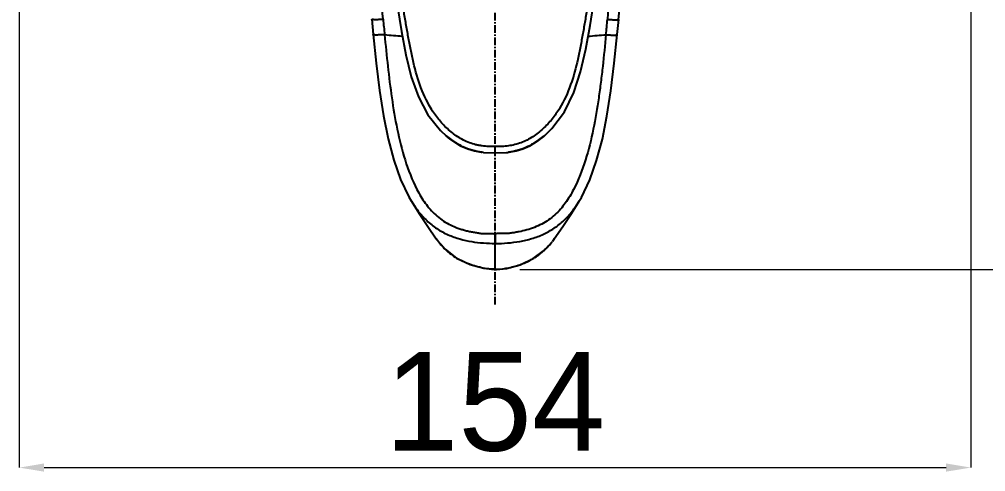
# Model space of a CAD drawing. Header units: millimetres. Extents: x 1091 to 2122, y 843 to 1569.
# Drawn here: x 1660 to 1816.4, y 1005.7 to 1078.9 of the extents above; entities that cross this region are included whole.
import ezdxf

# ---------------------------------------------------------------- set-up
doc = ezdxf.new("R2010")
doc.units = ezdxf.units.MM
doc.linetypes.add('CENTER', pattern=[2, 1.25, -0.25, 0.25, -0.25])
doc.layers.add('标注', color=1, linetype='Continuous')
doc.styles.add('Daelim Dimension', font='')
doc.styles.get('Daelim Dimension').set_extended_font_data('나눔고딕')
doc.dimstyles.new('DEFAULT', dxfattribs={"dimscale": 2, "dimtxt": 2, "dimasz": 2, "dimexe": 0, "dimexo": 2, "dimgap": 1, "dimtad": 1, "dimdec": 1, "dimzin": 9, "dimdsep": 46, "dimtxsty": 'Daelim Dimension', "dimcen": 0.5, "dimclrd": 252, "dimclre": 252, "dimclrt": 3, "dimadec": 1, "dimazin": 0, "dimtfac": 1, "dimtdec": 1, "dimtix": 1, "dimtmove": 0, "dimatfit": 3, "dimfxl": 1, "dimtolj": 1, "dimtzin": 1, "dimlwd": 9, "dimlwe": 9, "dimarcsym": 0})

# ---------------------------------------------------------------- blocks, each defined once
blk = doc.blocks.new('*D2')
at = {"layer": 'Defpoints', "color": 0, "transparency": 16777216}
for p in [(1660.03, 1171.58), (1814.02, 1171.57), (1814.02, 1006.33)]:
    blk.add_point(p, dxfattribs=at)
at = {"layer": '标注', "color": 5, "lineweight": 9, "transparency": 16777216}
for p, q in [((1660.03, 1167.58), (1660.03, 1006.33)), ((1814.02, 1167.57), (1814.02, 1006.33)), ((1664.03, 1006.33), (1810.02, 1006.33))]:
    blk.add_line(p, q, dxfattribs=at)
at = {"layer": '标注', "color": 5, "transparency": 16777216}
for points in [[(1664.03, 1007), (1664.03, 1005.67), (1660.03, 1006.33)], [(1810.02, 1007), (1810.02, 1005.67), (1814.02, 1006.33)]]:
    blk.add_solid(points, dxfattribs=at)
at = {"layer": '标注', "color": 7, "transparency": 16777216, "insert": (1737.03, 1016.95), "char_height": 16, "attachment_point": 5, "style": 'Daelim Dimension'}
blk.add_mtext('\\A1;154', dxfattribs=at)
blk = doc.blocks.new('*D3')
at = {"layer": 'Defpoints', "color": 0, "transparency": 16777216}
for p in [(1812.3, 1173.54), (1900.14, 1173.54), (1737.06, 1038.42)]:
    blk.add_point(p, dxfattribs=at)
at = {"layer": '标注', "color": 5, "lineweight": 9, "transparency": 16777216}
for p, q in [((1816.3, 1173.54), (1900.14, 1173.54)), ((1900.14, 1042.42), (1900.14, 1169.54)), ((1741.06, 1038.42), (1900.14, 1038.42))]:
    blk.add_line(p, q, dxfattribs=at)
at = {"layer": '标注', "color": 5, "transparency": 16777216}
for points in [[(1899.47, 1169.54), (1900.8, 1169.54), (1900.14, 1173.54)], [(1899.47, 1042.42), (1900.8, 1042.42), (1900.14, 1038.42)]]:
    blk.add_solid(points, dxfattribs=at)
at = {"layer": '标注', "color": 7, "transparency": 16777216, "insert": (1889.42, 1111.24), "char_height": 16, "attachment_point": 5, "rotation": 90, "style": 'Daelim Dimension'}
blk.add_mtext('\\A1;135', dxfattribs=at)

msp = doc.modelspace()

# ---------------------------------------------------------------- linework, layer by layer
at = {"color": 1, "linetype": 'CENTER'}
msp.add_line((1737.06, 1032.74), (1737.06, 1181.56), dxfattribs=at)
at = {"color": 7, "linetype": 'Continuous'}
for p, q in [((1717.08, 1078.93), (1717.31, 1076.45)), ((1756.8, 1076.45), (1757.04, 1078.92)), ((1729.13, 1060.05), (1729.12, 1060.06)), ((1745.01, 1060.07), (1744.99, 1060.05)), ((1735.17, 1057.37), (1734.92, 1057.4)), ((1735.17, 1057.37), (1737.06, 1057.29)), ((1737.06, 1057.29), (1738.89, 1057.36)), ((1723.47, 1049.51), (1723.48, 1049.48)), ((1750.63, 1049.48), (1750.68, 1049.56)), ((1727.72, 1043.09), (1727.5, 1043.38)), ((1746.61, 1043.38), (1746.3, 1042.96)), ((1737, 1038.42), (1737.06, 1038.42))]:
    msp.add_line(p, q, dxfattribs=at)
at = {"color": 9, "linetype": 'Continuous'}
for p, q in [((1737.06, 1057.29), (1737.06, 1058.32)), ((1737.06, 1044.17), (1737.06, 1042.63)), ((1727.72, 1043.09), (1727.72, 1043.09)), ((1737.06, 1038.42), (1737.06, 1042.63)), ((1746.3, 1042.96), (1746.3, 1042.96)), ((1736.87, 1038.44), (1736.87, 1038.42)), ((1737.06, 1038.42), (1737.06, 1038.42)), ((1737.24, 1038.42), (1737.24, 1038.44))]:
    msp.add_line(p, q, dxfattribs=at)
at = {"color": 7, "linetype": 'Continuous'}
for points in [[(1716.69, 1118.29), (1717.36, 1111.74), (1717.96, 1105.56), (1718.56, 1099.89), (1719.19, 1094.64), (1719.85, 1089.77), (1720.53, 1085.23), (1721.21, 1080.96), (1721.89, 1076.94), (1722.61, 1073.15), (1723.47, 1069.62), (1724.62, 1066.38), (1726.17, 1063.46), (1728.18, 1060.93), (1729.12, 1060.06)], [(1745.01, 1060.07), (1746.21, 1061.22), (1748.25, 1063.94), (1749.77, 1067.05), (1750.88, 1070.45), (1751.7, 1074.09), (1752.4, 1077.95), (1753.08, 1082.04), (1753.76, 1086.34), (1754.42, 1090.89), (1755.06, 1095.7), (1755.66, 1100.83), (1756.23, 1106.31), (1756.79, 1112.18), (1757.42, 1118.29)], [(1757.03, 1078.92), (1757.9, 1087.94), (1758.8, 1098.11), (1759.66, 1108.79)], [(1717.31, 1076.45), (1717.78, 1071.85), (1718.33, 1067.38), (1718.96, 1063.31), (1719.71, 1059.57), (1720.63, 1056.14), (1721.73, 1053), (1723.08, 1050.18), (1723.47, 1049.51)], [(1750.68, 1049.56), (1750.99, 1050.08), (1752.35, 1052.91), (1753.46, 1056.06), (1754.39, 1059.51), (1755.14, 1063.26), (1755.78, 1067.35), (1756.33, 1071.84), (1756.8, 1076.45)], [(1729.13, 1060.05), (1730.19, 1059.23), (1731.44, 1058.45), (1732.62, 1057.93), (1733.69, 1057.61), (1734.78, 1057.41), (1734.92, 1057.4)], [(1739.18, 1057.39), (1739.33, 1057.41), (1740.43, 1057.61), (1741.5, 1057.93), (1742.68, 1058.45), (1743.92, 1059.23), (1744.99, 1060.05)], [(1723.48, 1049.48), (1724.73, 1047.5), (1726.14, 1045.35), (1727.5, 1043.38)], [(1746.61, 1043.38), (1747.98, 1045.35), (1749.39, 1047.5), (1750.63, 1049.48)], [(1727.72, 1043.09), (1728.94, 1041.69), (1730.81, 1040.24), (1732.98, 1039.21), (1735.19, 1038.61), (1736.87, 1038.42)], [(1737.24, 1038.42), (1738.89, 1038.6), (1741.07, 1039.19), (1743.22, 1040.19), (1745.08, 1041.6), (1746.3, 1042.96)], [(1736.87, 1038.42), (1736.91, 1038.42), (1737, 1038.42)], [(1737.06, 1038.42), (1737.12, 1038.42), (1737.2, 1038.42), (1737.24, 1038.42)]]:
    msp.add_lwpolyline(points, dxfattribs=at)
at = {"color": 9, "linetype": 'Continuous'}
for centre, radius, start, end in [((1216.33, 1128), 541.11, 354.5325, 354.7958), ((1733.11, 1223.62), 147.83, 264.5782, 265.6997), ((1741, 1223.64), 147.86, 274.2993, 275.4217), ((1735.96, 1070.64), 13.91, 310.0312, 310.434), ((1736.24, 1049.2), 10.47, 227.1706, 234.5779), ((1736.29, 1049.26), 10.55, 234.5834, 239.7278), ((1737.71, 1049.43), 10.75, 300.115, 304.7819), ((1737.82, 1049.28), 10.56, 304.7784, 312.2592), ((1737.06, 1047.29), 8.85, 268.774, 269.5962), ((1737.07, 1047.75), 9.31, 269.5451, 269.9177), ((1737.04, 1048.15), 9.71, 270.0801, 270.8085), ((1737.08, 1046.01), 7.57, 270.7697, 271.2275)]:
    msp.add_arc(centre, radius, start, end, dxfattribs=at)
at = {"color": 7, "linetype": 'Continuous'}
msp.add_arc((1737.79, 1068.89), 11.58, 275.4831, 276.9275, dxfattribs=at)
at = {"color": 9, "linetype": 'Continuous'}
for points, knots in [([(1737.06, 1058.32), (1736.7, 1058.3), (1736.17, 1058.32), (1735.46, 1058.38), (1734.93, 1058.43), (1734.41, 1058.51), (1733.71, 1058.66), (1732.86, 1058.93), (1731.89, 1059.36), (1730.66, 1060.08), (1729.27, 1061.18), (1727.82, 1062.75), (1726.2, 1065.08), (1724.75, 1068.33), (1723.83, 1071.75), (1723.26, 1074.53), (1722.88, 1076.61), (1722.52, 1078.7), (1722.04, 1081.49), (1721.25, 1086.37), (1720.44, 1091.96), (1719.72, 1097.56), (1719.08, 1103.15), (1718.54, 1108.75), (1718.01, 1114.35), (1717.71, 1117.14), (1717.56, 1118.53)], [0, 0, 0, 0, 0.015707, 0.023577, 0.031439, 0.039289, 0.047141, 0.062856, 0.078559, 0.094254, 0.125601, 0.156939, 0.188275, 0.250859, 0.313497, 0.344826, 0.376147, 0.40746, 0.438761, 0.501332, 0.626332, 0.68876, 0.751136, 0.875714, 0.937899, 1, 1, 1, 1]), ([(1756.56, 1118.53), (1756.25, 1115.74), (1755.7, 1110.15), (1755.03, 1103.15), (1754.39, 1097.55), (1753.68, 1091.96), (1752.96, 1087.07), (1752.3, 1082.88), (1751.95, 1080.79), (1751.6, 1078.7), (1751.23, 1076.61), (1750.85, 1074.52), (1750.28, 1071.75), (1749.37, 1068.33), (1747.91, 1065.07), (1746.29, 1062.74), (1744.84, 1061.18), (1743.17, 1059.86), (1741.59, 1059.03), (1740.23, 1058.61), (1739.18, 1058.41), (1738.12, 1058.33), (1737.41, 1058.32), (1737.06, 1058.32)], [0, 0, 0, 0, 0.124302, 0.248896, 0.31128, 0.373716, 0.498733, 0.530017, 0.561312, 0.592617, 0.623933, 0.655258, 0.68659, 0.749238, 0.811828, 0.843159, 0.87449, 0.905831, 0.937175, 0.952875, 0.968581, 0.98429, 1, 1, 1, 1]), ([(1718.91, 1078.93), (1718.68, 1081.41), (1718.19, 1086.39), (1717.5, 1093.87), (1716.88, 1101.35), (1716.49, 1106.34), (1716.29, 1108.83)], [0, 0, 0, 0, 0.249755, 0.499816, 0.74995, 1, 1, 1, 1]), ([(1757.82, 1108.83), (1757.63, 1106.34), (1757.23, 1101.35), (1756.61, 1093.86), (1755.92, 1086.39), (1755.44, 1081.41), (1755.2, 1078.92)], [0, 0, 0, 0, 0.25005, 0.500184, 0.750245, 1, 1, 1, 1]), ([(1718.91, 1078.93), (1718.68, 1078.91), (1718.34, 1078.88), (1717.9, 1078.86), (1717.63, 1078.86), (1717.41, 1078.86), (1717.24, 1078.88), (1717.14, 1078.89), (1717.08, 1078.91), (1717.08, 1078.93)], [0, 0, 0, 0, 0.384422, 0.555242, 0.703992, 0.825898, 0.916945, 0.974551, 1, 1, 1, 1]), ([(1755.2, 1078.92), (1755.44, 1078.9), (1755.78, 1078.88), (1756.21, 1078.86), (1756.49, 1078.85), (1756.71, 1078.86), (1756.88, 1078.87), (1756.97, 1078.88), (1757.03, 1078.91), (1757.04, 1078.92)], [0, 0, 0, 0, 0.384362, 0.555265, 0.70408, 0.825968, 0.916912, 0.97448, 1, 1, 1, 1]), ([(1719.14, 1076.45), (1718.92, 1076.43), (1718.58, 1076.4), (1718.15, 1076.39), (1717.87, 1076.38), (1717.64, 1076.38), (1717.47, 1076.4), (1717.37, 1076.41), (1717.31, 1076.44), (1717.31, 1076.45)], [0, 0, 0, 0, 0.368063, 0.543802, 0.700314, 0.827562, 0.920264, 0.976056, 1, 1, 1, 1]), ([(1719.14, 1076.45), (1719.31, 1074.74), (1719.64, 1071.32), (1720.28, 1066.2), (1721.12, 1061.12), (1722.36, 1056.12), (1723.9, 1052.09), (1725.66, 1049.13), (1727.07, 1047.49), (1728.42, 1046.42), (1729.53, 1045.75), (1730.51, 1045.3), (1731.32, 1045.01), (1731.94, 1044.82), (1732.57, 1044.65), (1733.2, 1044.52), (1733.84, 1044.41), (1734.48, 1044.3), (1735.12, 1044.22), (1735.77, 1044.23), (1736.31, 1044.25), (1736.74, 1044.24), (1736.95, 1044.2), (1737.06, 1044.17)], [0, 0, 0, 0, 0.124995, 0.249909, 0.374749, 0.499523, 0.624214, 0.686637, 0.74908, 0.780394, 0.811738, 0.843099, 0.858789, 0.87448, 0.890172, 0.905864, 0.921557, 0.93725, 0.952939, 0.968628, 0.984321, 0.992166, 1, 1, 1, 1]), ([(1754.97, 1076.45), (1754.8, 1074.74), (1754.56, 1072.17), (1754.15, 1068.76), (1753.69, 1065.36), (1752.99, 1061.12), (1751.75, 1056.12), (1750.22, 1052.09), (1748.46, 1049.13), (1747.05, 1047.49), (1745.7, 1046.42), (1744.59, 1045.75), (1743.4, 1045.21), (1742.18, 1044.8), (1741.12, 1044.56), (1740.27, 1044.4), (1739.64, 1044.3), (1739.1, 1044.23), (1738.67, 1044.22), (1738.24, 1044.23), (1737.81, 1044.25), (1737.37, 1044.24), (1737.16, 1044.2), (1737.06, 1044.17)], [0, 0, 0, 0, 0.124995, 0.187462, 0.249913, 0.374751, 0.499525, 0.624219, 0.686643, 0.749091, 0.780405, 0.811748, 0.843111, 0.874482, 0.905861, 0.921554, 0.937247, 0.952937, 0.960782, 0.968629, 0.984321, 0.992166, 1, 1, 1, 1]), ([(1754.97, 1076.45), (1755.2, 1076.43), (1755.53, 1076.4), (1755.96, 1076.38), (1756.24, 1076.38), (1756.47, 1076.38), (1756.65, 1076.4), (1756.74, 1076.41), (1756.8, 1076.44), (1756.8, 1076.45)], [0, 0, 0, 0, 0.368064, 0.543796, 0.700311, 0.827559, 0.920252, 0.976061, 1, 1, 1, 1]), ([(1734.92, 1057.4), (1734.39, 1057.46), (1733.33, 1057.68), (1731.81, 1058.25), (1730.4, 1059.05), (1729.54, 1059.7), (1729.13, 1060.05)], [0, 0, 0, 0, 0.250287, 0.500473, 0.750296, 1, 1, 1, 1]), ([(1744.91, 1059.99), (1744.51, 1059.65), (1743.65, 1059.01), (1742.26, 1058.23), (1740.76, 1057.67), (1739.71, 1057.46), (1739.18, 1057.39)], [0, 0, 0, 0, 0.249707, 0.499502, 0.749708, 1, 1, 1, 1]), ([(1723.48, 1049.48), (1723.83, 1048.92), (1724.59, 1047.81), (1725.95, 1046.28), (1727.58, 1044.98), (1729.41, 1044), (1731.32, 1043.33), (1733.85, 1042.77), (1735.78, 1042.64), (1737.06, 1042.63)], [0, 0, 0, 0, 0.123548, 0.251844, 0.382659, 0.512994, 0.639018, 0.761114, 1, 1, 1, 1]), ([(1737.06, 1042.63), (1738.39, 1042.63), (1740.39, 1042.78), (1742.99, 1043.39), (1744.88, 1044.08), (1746.63, 1045.05), (1748.19, 1046.32), (1749.53, 1047.81), (1750.28, 1048.91), (1750.63, 1049.48)], [0, 0, 0, 0, 0.249877, 0.374934, 0.500001, 0.625033, 0.750098, 0.875084, 1, 1, 1, 1]), ([(1736.87, 1038.44), (1736.48, 1038.45), (1735.7, 1038.53), (1734.16, 1038.82), (1733.04, 1039.18), (1732.32, 1039.48)], [0, 0, 0, 0, 0.249949, 0.500275, 1, 1, 1, 1]), ([(1737.24, 1038.44), (1737.93, 1038.46), (1739.3, 1038.66), (1740.62, 1039.04), (1741.27, 1039.28)], [0, 0, 0, 0, 0.499957, 1, 1, 1, 1])]:
    msp.add_open_spline(points, degree=3, knots=knots, dxfattribs=at)
for points in [[(1718.91, 1078.93), (1718.99, 1078.1), (1719.06, 1077.27), (1719.14, 1076.45)], [(1729.13, 1041.52), (1728.61, 1042), (1728.14, 1042.53), (1727.72, 1043.09)], [(1744.92, 1041.46), (1745.42, 1041.92), (1745.88, 1042.42), (1746.3, 1042.96)], [(1732.32, 1039.48), (1731.86, 1039.68), (1731.4, 1039.9), (1730.97, 1040.15)], [(1741.27, 1039.28), (1741.9, 1039.51), (1742.52, 1039.8), (1743.11, 1040.13)]]:
    msp.add_open_spline(points, degree=3, dxfattribs=at)

# ---------------------------------------------------------------- dimensions: what is measured, and where the dimension line sits
at = {"layer": '标注', "color": 5}
dim = msp.add_linear_dim(base=(1900.14, 1173.54), p1=(1737.06, 1038.42), p2=(1812.3, 1173.54), angle=90, dimstyle='DEFAULT', override={"dimtxt": 8, "dimdec": 0, "dimclrd": 5, "dimclre": 5, "dimclrt": 7}, dxfattribs=at)
dim.commit()
dim.dimension.update_dxf_attribs({"geometry": '*D3', "text_midpoint": (1900.14, 1111.24), "dimtype": 160})
dim = msp.add_linear_dim(base=(1814.02, 1006.33), p1=(1660.03, 1171.58), p2=(1814.02, 1171.57), dimstyle='DEFAULT', override={"dimtxt": 8, "dimdec": 0, "dimclrd": 5, "dimclre": 5, "dimclrt": 7}, dxfattribs=at)
dim.commit()
dim.dimension.update_dxf_attribs({"geometry": '*D2', "text_midpoint": (1737.03, 1016.95)})

doc.saveas('drawing.dxf')
